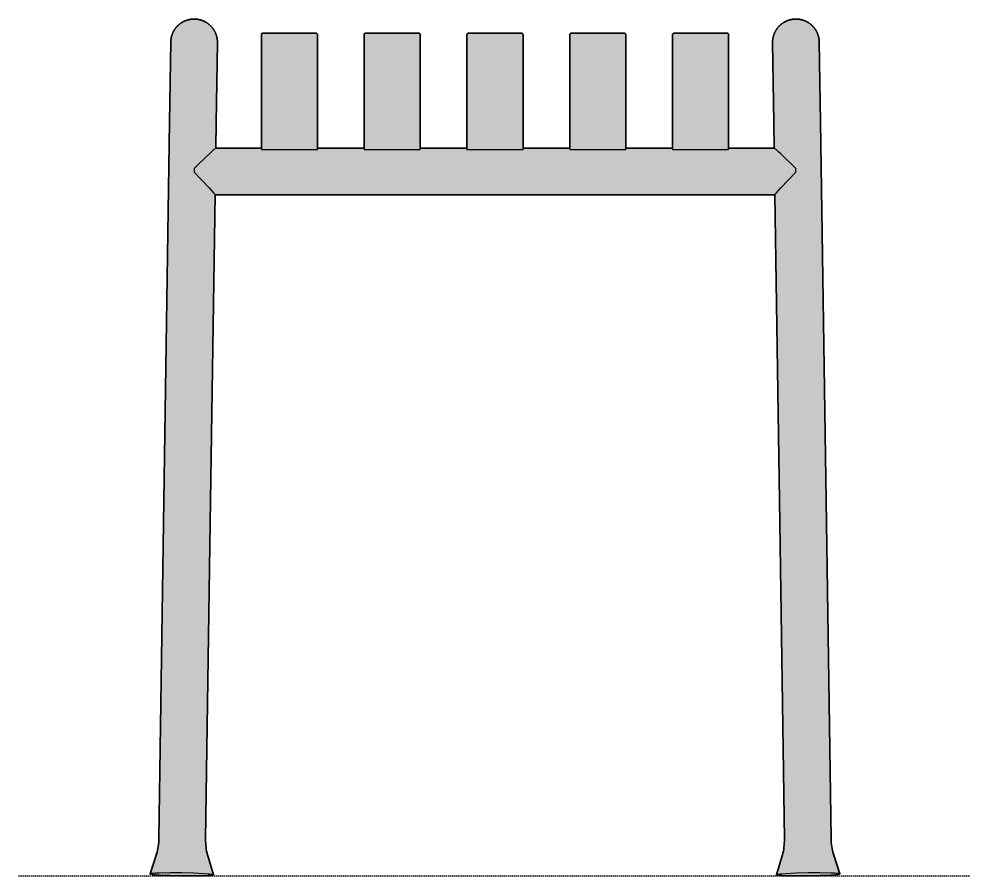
# Model space of a CAD drawing. Header units: millimetres. Extents: x 0 to 1223, y -629 to 458.
# Drawn here: x 0 to 509, y 0 to 458 of the extents above; entities that cross this region are included whole.
import ezdxf

# ---------------------------------------------------------------- set-up
doc = ezdxf.new("R2010")
doc.units = ezdxf.units.MM
doc.linetypes.add('Dots', pattern=[1, 0, -1])
doc.layers.add('Blocks', color=7, linetype='Continuous')
doc.layers.add('Blocks$Fill', color=7, linetype='Continuous', true_color=0xffffff)
for name, color, linetype, lineweight, true_color in [('Blocks$Inner', 7, 'Continuous', 25, 0x007f00), ('Blocks$Outline', 7, 'Continuous', 35, 0xff3f3f), ('Groud', 7, 'Dots', 25, 0x243775)]:
    doc.layers.add(name, color=color, linetype=linetype, lineweight=lineweight, true_color=true_color)

# ---------------------------------------------------------------- blocks, each defined once
blk = doc.blocks.new('Palissade Stool Front')
at = {"layer": 'Blocks$Fill'}
blk.add_hatch(color=256, dxfattribs=at).paths.add_polyline_path([(403.17, 445.73), (403.17, 446.01), (403.17, 446.28), (403.18, 446.55), (403.2, 446.82), (403.22, 447.09), (403.25, 447.36), (403.29, 447.64), (403.33, 447.91), (403.37, 448.17), (403.42, 448.44), (403.48, 448.71), (403.55, 448.97), (403.62, 449.24), (403.69, 449.5), (403.77, 449.76), (403.86, 450.02), (403.95, 450.27), (404.05, 450.53), (404.15, 450.78), (404.26, 451.03), (404.37, 451.28), (404.49, 451.52), (404.62, 451.77), (404.75, 452.01), (404.89, 452.24), (405.03, 452.48), (405.17, 452.71), (405.32, 452.93), (405.48, 453.16), (405.64, 453.38), (405.8, 453.6), (405.97, 453.81), (406.15, 454.02), (406.33, 454.22), (406.51, 454.43), (406.7, 454.62), (406.89, 454.82), (407.09, 455.01), (407.29, 455.19), (407.49, 455.37), (407.7, 455.55), (407.91, 455.72), (408.13, 455.89), (408.35, 456.05), (408.57, 456.21), (408.79, 456.36), (409.02, 456.51), (409.26, 456.65), (409.49, 456.79), (409.73, 456.92), (409.97, 457.04), (410.22, 457.17), (410.46, 457.28), (410.71, 457.39), (410.96, 457.5), (411.22, 457.6), (411.47, 457.69), (411.73, 457.78), (411.99, 457.86), (412.25, 457.94), (412.51, 458.01), (412.78, 458.08), (413.05, 458.14), (413.31, 458.19), (413.58, 458.24), (413.85, 458.28), (414.12, 458.32), (414.39, 458.35), (414.66, 458.38), (414.93, 458.39), (415.21, 458.41), (415.48, 458.41), (415.75, 458.42), (416.03, 458.41), (416.3, 458.4), (416.57, 458.38), (416.84, 458.36), (417.11, 458.33), (417.38, 458.3), (417.65, 458.26), (417.92, 458.21), (418.19, 458.16), (418.46, 458.1), (418.72, 458.04), (418.98, 457.97), (419.25, 457.89), (419.51, 457.81), (419.77, 457.72), (420.02, 457.63), (420.28, 457.53), (420.53, 457.43), (420.78, 457.32), (421.03, 457.21), (421.27, 457.09), (421.51, 456.96), (421.75, 456.83), (421.99, 456.7), (422.22, 456.56), (422.45, 456.41), (422.68, 456.26), (422.91, 456.11), (423.13, 455.95), (423.34, 455.78), (423.56, 455.61), (423.77, 455.44), (423.97, 455.26), (424.17, 455.07), (424.37, 454.89), (424.57, 454.7), (424.75, 454.5), (424.94, 454.3), (425.12, 454.09), (425.3, 453.89), (425.47, 453.67), (425.64, 453.46), (425.8, 453.24), (425.95, 453.02), (426.11, 452.79), (426.25, 452.56), (426.4, 452.33), (426.53, 452.09), (426.67, 451.85), (426.79, 451.61), (426.91, 451.37), (427.03, 451.12), (427.14, 450.87), (427.25, 450.62), (427.35, 450.37), (427.44, 450.11), (427.53, 449.85), (427.61, 449.59), (427.69, 449.33), (427.76, 449.07), (427.83, 448.8), (427.89, 448.54), (427.94, 448.27), (427.99, 448), (428.03, 447.73), (428.07, 447.46), (428.1, 447.19), (428.12, 446.92), (428.14, 446.65), (428.16, 446.38), (428.16, 446.1), (428.8, 403.46), (431.81, 200.92), (434.49, 20.08), (434.53, 19.01), (434.6, 17.94), (434.7, 16.88), (434.85, 15.82), (435.03, 14.76), (435.24, 13.71), (435.49, 12.67), (435.78, 11.64), (436.1, 10.62), (439.23, 1.19), (439.24, 1.19), (439.24, 1.18), (439.24, 1.18), (439.24, 1.17), (439.24, 1.17), (439.24, 1.16), (439.24, 1.16), (439.24, 1.15), (439.24, 1.15), (439.23, 1.14), (439.23, 1.14), (439.23, 1.13), (439.22, 1.13), (439.22, 1.12), (439.21, 1.12), (439.21, 1.11), (439.2, 1.11), (439.19, 1.1), (439.19, 1.1), (439.18, 1.09), (439.17, 1.09), (439.16, 1.08), (439.15, 1.08), (439.14, 1.07), (439.13, 1.07), (439.12, 1.06), (439.11, 1.06), (439.08, 1.05), (439.05, 1.04), (439.02, 1.03), (438.99, 1.01), (438.96, 1), (438.88, 0.98), (438.79, 0.96), (438.69, 0.94), (438.58, 0.92), (438.34, 0.87), (438.05, 0.82), (437.34, 0.73), (436.47, 0.64), (434.27, 0.47), (428.52, 0.19), (422.28, 0.03), (416.03, 0), (408.08, 0.22), (407.21, 0.29), (406.51, 0.36), (406.22, 0.39), (405.97, 0.43), (405.86, 0.45), (405.76, 0.47), (405.68, 0.49), (405.6, 0.51), (405.56, 0.52), (405.53, 0.53), (405.5, 0.54), (405.47, 0.55), (405.45, 0.56), (405.43, 0.56), (405.42, 0.57), (405.41, 0.57), (405.4, 0.58), (405.39, 0.58), (405.38, 0.59), (405.37, 0.59), (405.37, 0.6), (405.36, 0.6), (405.35, 0.61), (405.35, 0.61), (405.34, 0.62), (405.34, 0.62), (405.33, 0.63), (405.33, 0.63), (405.32, 0.64), (405.32, 0.64), (405.32, 0.65), (405.32, 0.65), (405.32, 0.66), (405.31, 0.66), (405.31, 0.67), (405.31, 0.67), (405.32, 0.68), (405.32, 0.68), (405.32, 0.68), (408.46, 11.24), (408.72, 12.28), (408.94, 13.32), (409.12, 14.38), (409.27, 15.44), (409.38, 16.5), (409.46, 17.57), (409.49, 18.63), (409.5, 19.7), (404.38, 364.35), (104.96, 364.35), (99.84, 18.63), (99.88, 17.57), (99.95, 16.5), (100.06, 15.44), (100.21, 14.38), (100.39, 13.32), (100.61, 12.28), (100.87, 11.24), (101.16, 10.21), (104.01, 0.68), (104.02, 0.68), (104.02, 0.67), (104.02, 0.67), (104.02, 0.66), (104.02, 0.66), (104.01, 0.65), (104.01, 0.65), (104.01, 0.64), (104.01, 0.64), (104, 0.63), (104, 0.63), (104, 0.62), (103.99, 0.62), (103.98, 0.61), (103.98, 0.61), (103.97, 0.6), (103.96, 0.6), (103.96, 0.59), (103.95, 0.59), (103.94, 0.58), (103.93, 0.58), (103.92, 0.57), (103.91, 0.57), (103.9, 0.56), (103.89, 0.56), (103.86, 0.55), (103.83, 0.54), (103.8, 0.53), (103.77, 0.52), (103.73, 0.51), (103.66, 0.49), (103.57, 0.47), (103.47, 0.45), (103.36, 0.43), (103.11, 0.39), (102.83, 0.36), (102.12, 0.29), (101.25, 0.22), (99.05, 0.11), (93.3, 0), (87.05, 0.03), (80.81, 0.19), (75.06, 0.47), (72.86, 0.64), (71.99, 0.73), (71.28, 0.82), (70.99, 0.87), (70.75, 0.92), (70.64, 0.94), (70.54, 0.96), (70.45, 0.98), (70.38, 1), (70.34, 1.01), (70.31, 1.03), (70.28, 1.04), (70.25, 1.05), (70.22, 1.06), (70.21, 1.06), (70.2, 1.07), (70.19, 1.07), (70.18, 1.08), (70.17, 1.08), (70.16, 1.09), (70.15, 1.09), (70.14, 1.1), (70.14, 1.1), (70.13, 1.11), (70.12, 1.11), (70.12, 1.12), (70.11, 1.12), (70.11, 1.13), (70.1, 1.13), (70.1, 1.14), (70.1, 1.14), (70.1, 1.15), (70.09, 1.15), (70.09, 1.16), (70.09, 1.16), (70.09, 1.17), (70.09, 1.17), (70.09, 1.18), (70.09, 1.18), (70.1, 1.19), (70.1, 1.19), (73.23, 10.62), (73.55, 11.64), (73.84, 12.67), (74.09, 13.71), (74.3, 14.76), (74.48, 15.82), (74.63, 16.88), (74.73, 17.94), (74.8, 19.01), (74.84, 20.08), (77.52, 200.92), (80.53, 403.46), (81.17, 446.1), (81.17, 446.38), (81.19, 446.65), (81.21, 446.92), (81.23, 447.19), (81.26, 447.46), (81.3, 447.73), (81.34, 448), (81.39, 448.27), (81.45, 448.54), (81.51, 448.8), (81.57, 449.07), (81.64, 449.33), (81.72, 449.59), (81.8, 449.85), (81.89, 450.11), (81.99, 450.37), (82.09, 450.62), (82.19, 450.87), (82.3, 451.12), (82.42, 451.37), (82.54, 451.61), (82.67, 451.85), (82.8, 452.09), (82.94, 452.33), (83.08, 452.56), (83.23, 452.79), (83.38, 453.02), (83.53, 453.24), (83.7, 453.46), (83.86, 453.67), (84.03, 453.89), (84.21, 454.09), (84.39, 454.3), (84.58, 454.5), (84.77, 454.7), (84.96, 454.89), (85.16, 455.07), (85.36, 455.26), (85.56, 455.44), (85.77, 455.61), (85.99, 455.78), (86.21, 455.95), (86.43, 456.11), (86.65, 456.26), (86.88, 456.41), (87.11, 456.56), (87.34, 456.7), (87.58, 456.83), (87.82, 456.96), (88.06, 457.09), (88.31, 457.21), (88.55, 457.32), (88.8, 457.43), (89.05, 457.53), (89.31, 457.63), (89.57, 457.72), (89.82, 457.81), (90.09, 457.89), (90.35, 457.97), (90.61, 458.04), (90.88, 458.1), (91.14, 458.16), (91.41, 458.21), (91.68, 458.26), (91.95, 458.3), (92.22, 458.33), (92.49, 458.36), (92.76, 458.38), (93.03, 458.4), (93.31, 458.41), (93.58, 458.42), (93.85, 458.41), (94.12, 458.41), (94.4, 458.39), (94.67, 458.38), (94.94, 458.35), (95.21, 458.32), (95.48, 458.28), (95.75, 458.24), (96.02, 458.19), (96.29, 458.14), (96.55, 458.08), (96.82, 458.01), (97.08, 457.94), (97.34, 457.86), (97.6, 457.78), (97.86, 457.69), (98.11, 457.6), (98.37, 457.5), (98.62, 457.39), (98.87, 457.28), (99.12, 457.17), (99.36, 457.04), (99.6, 456.92), (99.84, 456.79), (100.07, 456.65), (100.31, 456.51), (100.54, 456.36), (100.76, 456.21), (100.99, 456.05), (101.2, 455.89), (101.42, 455.72), (101.63, 455.55), (101.84, 455.37), (102.05, 455.19), (102.25, 455.01), (102.44, 454.82), (102.63, 454.62), (102.82, 454.43), (103, 454.22), (103.18, 454.02), (103.36, 453.81), (103.53, 453.6), (103.69, 453.38), (103.85, 453.16), (104.01, 452.93), (104.16, 452.71), (104.31, 452.48), (104.45, 452.24), (104.58, 452.01), (104.71, 451.77), (104.84, 451.52), (104.96, 451.28), (105.07, 451.03), (105.18, 450.78), (105.28, 450.53), (105.38, 450.27), (105.47, 450.02), (105.56, 449.76), (105.64, 449.5), (105.72, 449.24), (105.79, 448.97), (105.85, 448.71), (105.91, 448.44), (105.96, 448.17), (106.01, 447.91), (106.05, 447.64), (106.08, 447.36), (106.11, 447.09), (106.13, 446.82), (106.15, 446.55), (106.16, 446.28), (106.17, 446.01), (106.16, 445.73), (105.53, 403.09), (105.33, 389.35), (129.67, 389.35), (129.67, 449.95), (129.67, 449.99), (129.67, 450.02), (129.68, 450.05), (129.68, 450.09), (129.69, 450.12), (129.69, 450.15), (129.7, 450.19), (129.71, 450.22), (129.72, 450.25), (129.74, 450.28), (129.75, 450.32), (129.76, 450.35), (129.78, 450.38), (129.79, 450.41), (129.81, 450.44), (129.83, 450.47), (129.85, 450.49), (129.87, 450.52), (129.89, 450.55), (129.91, 450.58), (129.93, 450.6), (129.96, 450.63), (129.98, 450.65), (130.01, 450.67), (130.03, 450.69), (130.06, 450.71), (130.09, 450.73), (130.12, 450.75), (130.15, 450.77), (130.18, 450.79), (130.21, 450.81), (130.24, 450.82), (130.27, 450.84), (130.3, 450.85), (130.33, 450.86), (130.36, 450.87), (130.4, 450.88), (130.43, 450.89), (130.46, 450.9), (130.5, 450.9), (130.53, 450.91), (130.56, 450.91), (130.6, 450.92), (130.63, 450.92), (130.67, 450.92), (158.7, 450.92), (158.73, 450.92), (158.77, 450.91), (158.8, 450.91), (158.84, 450.9), (158.87, 450.9), (158.9, 450.89), (158.94, 450.88), (158.97, 450.87), (159, 450.86), (159.03, 450.85), (159.06, 450.84), (159.1, 450.82), (159.13, 450.81), (159.16, 450.79), (159.19, 450.77), (159.21, 450.75), (159.24, 450.73), (159.27, 450.71), (159.3, 450.69), (159.32, 450.67), (159.35, 450.65), (159.37, 450.63), (159.4, 450.6), (159.42, 450.58), (159.44, 450.55), (159.46, 450.52), (159.48, 450.49), (159.5, 450.47), (159.52, 450.44), (159.54, 450.41), (159.55, 450.38), (159.57, 450.35), (159.58, 450.32), (159.6, 450.28), (159.61, 450.25), (159.62, 450.22), (159.63, 450.19), (159.64, 450.15), (159.64, 450.12), (159.65, 450.09), (159.66, 450.05), (159.66, 450.02), (159.66, 449.99), (159.67, 449.95), (159.67, 389.35), (184.67, 389.35), (184.67, 449.95), (184.67, 449.99), (184.67, 450.02), (184.68, 450.05), (184.68, 450.09), (184.69, 450.12), (184.69, 450.15), (184.7, 450.19), (184.71, 450.22), (184.72, 450.25), (184.74, 450.28), (184.75, 450.32), (184.76, 450.35), (184.78, 450.38), (184.79, 450.41), (184.81, 450.44), (184.83, 450.47), (184.85, 450.49), (184.87, 450.52), (184.89, 450.55), (184.91, 450.58), (184.93, 450.6), (184.96, 450.63), (184.98, 450.65), (185.01, 450.67), (185.03, 450.69), (185.06, 450.71), (185.09, 450.73), (185.12, 450.75), (185.15, 450.77), (185.18, 450.79), (185.21, 450.81), (185.24, 450.82), (185.27, 450.84), (185.3, 450.85), (185.33, 450.86), (185.36, 450.87), (185.4, 450.88), (185.43, 450.89), (185.46, 450.9), (185.5, 450.9), (185.53, 450.91), (185.56, 450.91), (185.6, 450.92), (185.63, 450.92), (185.67, 450.92), (213.7, 450.92), (213.73, 450.92), (213.77, 450.91), (213.8, 450.91), (213.84, 450.9), (213.87, 450.9), (213.9, 450.89), (213.94, 450.88), (213.97, 450.87), (214, 450.86), (214.03, 450.85), (214.06, 450.84), (214.1, 450.82), (214.13, 450.81), (214.16, 450.79), (214.19, 450.77), (214.21, 450.75), (214.24, 450.73), (214.27, 450.71), (214.3, 450.69), (214.32, 450.67), (214.35, 450.65), (214.37, 450.63), (214.4, 450.6), (214.42, 450.58), (214.44, 450.55), (214.46, 450.52), (214.48, 450.49), (214.5, 450.47), (214.52, 450.44), (214.54, 450.41), (214.55, 450.38), (214.57, 450.35), (214.58, 450.32), (214.6, 450.28), (214.61, 450.25), (214.62, 450.22), (214.63, 450.19), (214.64, 450.15), (214.64, 450.12), (214.65, 450.09), (214.66, 450.05), (214.66, 450.02), (214.66, 449.99), (214.67, 449.95), (214.67, 389.35), (239.67, 389.35), (239.67, 449.95), (239.67, 449.99), (239.67, 450.02), (239.68, 450.05), (239.68, 450.09), (239.69, 450.12), (239.69, 450.15), (239.7, 450.19), (239.71, 450.22), (239.72, 450.25), (239.74, 450.28), (239.75, 450.32), (239.76, 450.35), (239.78, 450.38), (239.79, 450.41), (239.81, 450.44), (239.83, 450.47), (239.85, 450.49), (239.87, 450.52), (239.89, 450.55), (239.91, 450.58), (239.93, 450.6), (239.96, 450.63), (239.98, 450.65), (240.01, 450.67), (240.03, 450.69), (240.06, 450.71), (240.09, 450.73), (240.12, 450.75), (240.15, 450.77), (240.18, 450.79), (240.21, 450.81), (240.24, 450.82), (240.27, 450.84), (240.3, 450.85), (240.33, 450.86), (240.36, 450.87), (240.4, 450.88), (240.43, 450.89), (240.46, 450.9), (240.5, 450.9), (240.53, 450.91), (240.56, 450.91), (240.6, 450.92), (240.63, 450.92), (240.67, 450.92), (268.7, 450.92), (268.73, 450.92), (268.77, 450.91), (268.8, 450.91), (268.84, 450.9), (268.87, 450.9), (268.9, 450.89), (268.94, 450.88), (268.97, 450.87), (269, 450.86), (269.03, 450.85), (269.06, 450.84), (269.1, 450.82), (269.13, 450.81), (269.16, 450.79), (269.19, 450.77), (269.21, 450.75), (269.24, 450.73), (269.27, 450.71), (269.3, 450.69), (269.32, 450.67), (269.35, 450.65), (269.37, 450.63), (269.4, 450.6), (269.42, 450.58), (269.44, 450.55), (269.46, 450.52), (269.48, 450.49), (269.5, 450.47), (269.52, 450.44), (269.54, 450.41), (269.55, 450.38), (269.57, 450.35), (269.58, 450.32), (269.6, 450.28), (269.61, 450.25), (269.62, 450.22), (269.63, 450.19), (269.64, 450.15), (269.64, 450.12), (269.65, 450.09), (269.66, 450.05), (269.66, 450.02), (269.66, 449.99), (269.67, 449.95), (269.67, 389.35), (294.67, 389.35), (294.67, 449.95), (294.67, 449.99), (294.67, 450.02), (294.68, 450.05), (294.68, 450.09), (294.69, 450.12), (294.69, 450.15), (294.7, 450.19), (294.71, 450.22), (294.72, 450.25), (294.74, 450.28), (294.75, 450.32), (294.76, 450.35), (294.78, 450.38), (294.79, 450.41), (294.81, 450.44), (294.83, 450.47), (294.85, 450.49), (294.87, 450.52), (294.89, 450.55), (294.91, 450.58), (294.93, 450.6), (294.96, 450.63), (294.98, 450.65), (295.01, 450.67), (295.03, 450.69), (295.06, 450.71), (295.09, 450.73), (295.12, 450.75), (295.15, 450.77), (295.18, 450.79), (295.21, 450.81), (295.24, 450.82), (295.27, 450.84), (295.3, 450.85), (295.33, 450.86), (295.36, 450.87), (295.4, 450.88), (295.43, 450.89), (295.46, 450.9), (295.5, 450.9), (295.53, 450.91), (295.56, 450.91), (295.6, 450.92), (295.63, 450.92), (295.67, 450.92), (323.7, 450.92), (323.73, 450.92), (323.77, 450.91), (323.8, 450.91), (323.84, 450.9), (323.87, 450.9), (323.9, 450.89), (323.94, 450.88), (323.97, 450.87), (324, 450.86), (324.03, 450.85), (324.06, 450.84), (324.1, 450.82), (324.13, 450.81), (324.16, 450.79), (324.19, 450.77), (324.21, 450.75), (324.24, 450.73), (324.27, 450.71), (324.3, 450.69), (324.32, 450.67), (324.35, 450.65), (324.37, 450.63), (324.4, 450.6), (324.42, 450.58), (324.44, 450.55), (324.46, 450.52), (324.48, 450.49), (324.5, 450.47), (324.52, 450.44), (324.54, 450.41), (324.55, 450.38), (324.57, 450.35), (324.58, 450.32), (324.6, 450.28), (324.61, 450.25), (324.62, 450.22), (324.63, 450.19), (324.64, 450.15), (324.64, 450.12), (324.65, 450.09), (324.66, 450.05), (324.66, 450.02), (324.66, 449.99), (324.67, 449.95), (324.67, 389.35), (349.67, 389.35), (349.67, 449.95), (349.67, 449.99), (349.67, 450.02), (349.68, 450.05), (349.68, 450.09), (349.69, 450.12), (349.69, 450.15), (349.7, 450.19), (349.71, 450.22), (349.72, 450.25), (349.74, 450.28), (349.75, 450.32), (349.76, 450.35), (349.78, 450.38), (349.79, 450.41), (349.81, 450.44), (349.83, 450.47), (349.85, 450.49), (349.87, 450.52), (349.89, 450.55), (349.91, 450.58), (349.93, 450.6), (349.96, 450.63), (349.98, 450.65), (350.01, 450.67), (350.03, 450.69), (350.06, 450.71), (350.09, 450.73), (350.12, 450.75), (350.15, 450.77), (350.18, 450.79), (350.21, 450.81), (350.24, 450.82), (350.27, 450.84), (350.3, 450.85), (350.33, 450.86), (350.36, 450.87), (350.4, 450.88), (350.43, 450.89), (350.46, 450.9), (350.5, 450.9), (350.53, 450.91), (350.56, 450.91), (350.6, 450.92), (350.63, 450.92), (350.67, 450.92), (378.7, 450.92), (378.73, 450.92), (378.77, 450.91), (378.8, 450.91), (378.84, 450.9), (378.87, 450.9), (378.9, 450.89), (378.94, 450.88), (378.97, 450.87), (379, 450.86), (379.03, 450.85), (379.06, 450.84), (379.1, 450.82), (379.13, 450.81), (379.16, 450.79), (379.19, 450.77), (379.21, 450.75), (379.24, 450.73), (379.27, 450.71), (379.3, 450.69), (379.32, 450.67), (379.35, 450.65), (379.37, 450.63), (379.4, 450.6), (379.42, 450.58), (379.44, 450.55), (379.46, 450.52), (379.48, 450.49), (379.5, 450.47), (379.52, 450.44), (379.54, 450.41), (379.55, 450.38), (379.57, 450.35), (379.58, 450.32), (379.6, 450.28), (379.61, 450.25), (379.62, 450.22), (379.63, 450.19), (379.64, 450.15), (379.64, 450.12), (379.65, 450.09), (379.66, 450.05), (379.66, 450.02), (379.66, 449.99), (379.67, 449.95), (379.67, 389.35), (404, 389.35), (403.8, 403.09)], flags=0)
at = {"layer": 'Blocks$Inner'}
for p, q in [((184.67, 389.35), (159.67, 389.35)), ((239.67, 389.35), (214.67, 389.35)), ((294.67, 389.35), (269.67, 389.35)), ((349.67, 389.35), (324.67, 389.35)), ((404.39, 364.35), (104.94, 364.35))]:
    blk.add_line(p, q, dxfattribs=at)
for points in [[(159.67, 449.95), (159.66, 449.99), (159.66, 450.02), (159.66, 450.05), (159.65, 450.09), (159.64, 450.12), (159.64, 450.15), (159.63, 450.19), (159.62, 450.22), (159.61, 450.25), (159.6, 450.28), (159.58, 450.32), (159.57, 450.35), (159.55, 450.38), (159.54, 450.41), (159.52, 450.44), (159.5, 450.47), (159.48, 450.49), (159.46, 450.52), (159.44, 450.55), (159.42, 450.58), (159.4, 450.6), (159.37, 450.63), (159.35, 450.65), (159.32, 450.67), (159.3, 450.69), (159.27, 450.71), (159.24, 450.73), (159.21, 450.75), (159.19, 450.77), (159.16, 450.79), (159.13, 450.81), (159.1, 450.82), (159.06, 450.84), (159.03, 450.85), (159, 450.86), (158.97, 450.87), (158.94, 450.88), (158.9, 450.89), (158.87, 450.9), (158.84, 450.9), (158.8, 450.91), (158.77, 450.91), (158.73, 450.92), (158.7, 450.92), (158.67, 450.92), (130.67, 450.92), (130.63, 450.92), (130.6, 450.92), (130.56, 450.91), (130.53, 450.91), (130.5, 450.9), (130.46, 450.9), (130.43, 450.89), (130.4, 450.88), (130.36, 450.87), (130.33, 450.86), (130.3, 450.85), (130.27, 450.84), (130.24, 450.82), (130.21, 450.81), (130.18, 450.79), (130.15, 450.77), (130.12, 450.75), (130.09, 450.73), (130.06, 450.71), (130.03, 450.69), (130.01, 450.67), (129.98, 450.65), (129.96, 450.63), (129.93, 450.6), (129.91, 450.58), (129.89, 450.55), (129.87, 450.52), (129.85, 450.49), (129.83, 450.47), (129.81, 450.44), (129.79, 450.41), (129.78, 450.38), (129.76, 450.35), (129.75, 450.32), (129.74, 450.28), (129.72, 450.25), (129.71, 450.22), (129.7, 450.19), (129.69, 450.15), (129.69, 450.12), (129.68, 450.09), (129.68, 450.05), (129.67, 450.02), (129.67, 449.99), (129.67, 449.95), (129.67, 449.92), (129.67, 403.53), (129.67, 388.56), (159.67, 388.56), (159.67, 403.53), (159.67, 449.92)], [(214.67, 449.95), (214.66, 449.99), (214.66, 450.02), (214.66, 450.05), (214.65, 450.09), (214.64, 450.12), (214.64, 450.15), (214.63, 450.19), (214.62, 450.22), (214.61, 450.25), (214.6, 450.28), (214.58, 450.32), (214.57, 450.35), (214.55, 450.38), (214.54, 450.41), (214.52, 450.44), (214.5, 450.47), (214.48, 450.49), (214.46, 450.52), (214.44, 450.55), (214.42, 450.58), (214.4, 450.6), (214.37, 450.63), (214.35, 450.65), (214.32, 450.67), (214.3, 450.69), (214.27, 450.71), (214.24, 450.73), (214.21, 450.75), (214.19, 450.77), (214.16, 450.79), (214.13, 450.81), (214.1, 450.82), (214.06, 450.84), (214.03, 450.85), (214, 450.86), (213.97, 450.87), (213.94, 450.88), (213.9, 450.89), (213.87, 450.9), (213.84, 450.9), (213.8, 450.91), (213.77, 450.91), (213.73, 450.92), (213.7, 450.92), (213.67, 450.92), (185.67, 450.92), (185.63, 450.92), (185.6, 450.92), (185.56, 450.91), (185.53, 450.91), (185.5, 450.9), (185.46, 450.9), (185.43, 450.89), (185.4, 450.88), (185.36, 450.87), (185.33, 450.86), (185.3, 450.85), (185.27, 450.84), (185.24, 450.82), (185.21, 450.81), (185.18, 450.79), (185.15, 450.77), (185.12, 450.75), (185.09, 450.73), (185.06, 450.71), (185.03, 450.69), (185.01, 450.67), (184.98, 450.65), (184.96, 450.63), (184.93, 450.6), (184.91, 450.58), (184.89, 450.55), (184.87, 450.52), (184.85, 450.49), (184.83, 450.47), (184.81, 450.44), (184.79, 450.41), (184.78, 450.38), (184.76, 450.35), (184.75, 450.32), (184.74, 450.28), (184.72, 450.25), (184.71, 450.22), (184.7, 450.19), (184.69, 450.15), (184.69, 450.12), (184.68, 450.09), (184.68, 450.05), (184.67, 450.02), (184.67, 449.99), (184.67, 449.95), (184.67, 449.92), (184.67, 403.53), (184.67, 388.56), (214.67, 388.56), (214.67, 403.53), (214.67, 449.92)], [(269.67, 449.95), (269.66, 449.99), (269.66, 450.02), (269.66, 450.05), (269.65, 450.09), (269.64, 450.12), (269.64, 450.15), (269.63, 450.19), (269.62, 450.22), (269.61, 450.25), (269.6, 450.28), (269.58, 450.32), (269.57, 450.35), (269.55, 450.38), (269.54, 450.41), (269.52, 450.44), (269.5, 450.47), (269.48, 450.49), (269.46, 450.52), (269.44, 450.55), (269.42, 450.58), (269.4, 450.6), (269.37, 450.63), (269.35, 450.65), (269.32, 450.67), (269.3, 450.69), (269.27, 450.71), (269.24, 450.73), (269.21, 450.75), (269.19, 450.77), (269.16, 450.79), (269.13, 450.81), (269.1, 450.82), (269.06, 450.84), (269.03, 450.85), (269, 450.86), (268.97, 450.87), (268.94, 450.88), (268.9, 450.89), (268.87, 450.9), (268.84, 450.9), (268.8, 450.91), (268.77, 450.91), (268.73, 450.92), (268.7, 450.92), (268.67, 450.92), (240.67, 450.92), (240.63, 450.92), (240.6, 450.92), (240.56, 450.91), (240.53, 450.91), (240.5, 450.9), (240.46, 450.9), (240.43, 450.89), (240.4, 450.88), (240.36, 450.87), (240.33, 450.86), (240.3, 450.85), (240.27, 450.84), (240.24, 450.82), (240.21, 450.81), (240.18, 450.79), (240.15, 450.77), (240.12, 450.75), (240.09, 450.73), (240.06, 450.71), (240.03, 450.69), (240.01, 450.67), (239.98, 450.65), (239.96, 450.63), (239.93, 450.6), (239.91, 450.58), (239.89, 450.55), (239.87, 450.52), (239.85, 450.49), (239.83, 450.47), (239.81, 450.44), (239.79, 450.41), (239.78, 450.38), (239.76, 450.35), (239.75, 450.32), (239.74, 450.28), (239.72, 450.25), (239.71, 450.22), (239.7, 450.19), (239.69, 450.15), (239.69, 450.12), (239.68, 450.09), (239.68, 450.05), (239.67, 450.02), (239.67, 449.99), (239.67, 449.95), (239.67, 449.92), (239.67, 403.53), (239.67, 388.56), (269.67, 388.56), (269.67, 403.53), (269.67, 449.92)], [(324.67, 449.95), (324.66, 449.99), (324.66, 450.02), (324.66, 450.05), (324.65, 450.09), (324.64, 450.12), (324.64, 450.15), (324.63, 450.19), (324.62, 450.22), (324.61, 450.25), (324.6, 450.28), (324.58, 450.32), (324.57, 450.35), (324.55, 450.38), (324.54, 450.41), (324.52, 450.44), (324.5, 450.47), (324.48, 450.49), (324.46, 450.52), (324.44, 450.55), (324.42, 450.58), (324.4, 450.6), (324.37, 450.63), (324.35, 450.65), (324.32, 450.67), (324.3, 450.69), (324.27, 450.71), (324.24, 450.73), (324.21, 450.75), (324.19, 450.77), (324.16, 450.79), (324.13, 450.81), (324.1, 450.82), (324.06, 450.84), (324.03, 450.85), (324, 450.86), (323.97, 450.87), (323.94, 450.88), (323.9, 450.89), (323.87, 450.9), (323.84, 450.9), (323.8, 450.91), (323.77, 450.91), (323.73, 450.92), (323.7, 450.92), (323.67, 450.92), (295.67, 450.92), (295.63, 450.92), (295.6, 450.92), (295.56, 450.91), (295.53, 450.91), (295.5, 450.9), (295.46, 450.9), (295.43, 450.89), (295.4, 450.88), (295.36, 450.87), (295.33, 450.86), (295.3, 450.85), (295.27, 450.84), (295.24, 450.82), (295.21, 450.81), (295.18, 450.79), (295.15, 450.77), (295.12, 450.75), (295.09, 450.73), (295.06, 450.71), (295.03, 450.69), (295.01, 450.67), (294.98, 450.65), (294.96, 450.63), (294.93, 450.6), (294.91, 450.58), (294.89, 450.55), (294.87, 450.52), (294.85, 450.49), (294.83, 450.47), (294.81, 450.44), (294.79, 450.41), (294.78, 450.38), (294.76, 450.35), (294.75, 450.32), (294.74, 450.28), (294.72, 450.25), (294.71, 450.22), (294.7, 450.19), (294.69, 450.15), (294.69, 450.12), (294.68, 450.09), (294.68, 450.05), (294.67, 450.02), (294.67, 449.99), (294.67, 449.95), (294.67, 449.92), (294.67, 403.53), (294.67, 388.56), (324.67, 388.56), (324.67, 403.53), (324.67, 449.92)], [(379.67, 449.95), (379.66, 449.99), (379.66, 450.02), (379.66, 450.05), (379.65, 450.09), (379.64, 450.12), (379.64, 450.15), (379.63, 450.19), (379.62, 450.22), (379.61, 450.25), (379.6, 450.28), (379.58, 450.32), (379.57, 450.35), (379.55, 450.38), (379.54, 450.41), (379.52, 450.44), (379.5, 450.47), (379.48, 450.49), (379.46, 450.52), (379.44, 450.55), (379.42, 450.58), (379.4, 450.6), (379.37, 450.63), (379.35, 450.65), (379.32, 450.67), (379.3, 450.69), (379.27, 450.71), (379.24, 450.73), (379.21, 450.75), (379.19, 450.77), (379.16, 450.79), (379.13, 450.81), (379.1, 450.82), (379.06, 450.84), (379.03, 450.85), (379, 450.86), (378.97, 450.87), (378.94, 450.88), (378.9, 450.89), (378.87, 450.9), (378.84, 450.9), (378.8, 450.91), (378.77, 450.91), (378.73, 450.92), (378.7, 450.92), (378.67, 450.92), (350.67, 450.92), (350.63, 450.92), (350.6, 450.92), (350.56, 450.91), (350.53, 450.91), (350.5, 450.9), (350.46, 450.9), (350.43, 450.89), (350.4, 450.88), (350.36, 450.87), (350.33, 450.86), (350.3, 450.85), (350.27, 450.84), (350.24, 450.82), (350.21, 450.81), (350.18, 450.79), (350.15, 450.77), (350.12, 450.75), (350.09, 450.73), (350.06, 450.71), (350.03, 450.69), (350.01, 450.67), (349.98, 450.65), (349.96, 450.63), (349.93, 450.6), (349.91, 450.58), (349.89, 450.55), (349.87, 450.52), (349.85, 450.49), (349.83, 450.47), (349.81, 450.44), (349.79, 450.41), (349.78, 450.38), (349.76, 450.35), (349.75, 450.32), (349.74, 450.28), (349.72, 450.25), (349.71, 450.22), (349.7, 450.19), (349.69, 450.15), (349.69, 450.12), (349.68, 450.09), (349.68, 450.05), (349.67, 450.02), (349.67, 449.99), (349.67, 449.95), (349.67, 449.92), (349.67, 403.53), (349.67, 388.56), (379.67, 388.56), (379.67, 403.53), (379.67, 449.92)], [(93.3, 1.65), (99.05, 1.37), (101.25, 1.19), (102.12, 1.1), (102.83, 1.01), (103.11, 0.97), (103.36, 0.92), (103.47, 0.9), (103.57, 0.88), (103.66, 0.85), (103.73, 0.83), (103.77, 0.82), (103.8, 0.81), (103.83, 0.8), (103.86, 0.79), (103.89, 0.78), (103.9, 0.77), (103.91, 0.77), (103.92, 0.76), (103.93, 0.76), (103.94, 0.75), (103.95, 0.75), (103.96, 0.74), (103.96, 0.74), (103.97, 0.73), (103.98, 0.73), (103.98, 0.72), (103.99, 0.72), (104, 0.71), (104, 0.71), (104, 0.7), (104.01, 0.7), (104.01, 0.69), (104.01, 0.69), (104.01, 0.68), (104.02, 0.68), (104.02, 0.67), (104.02, 0.67), (104.02, 0.66), (104.02, 0.66), (104.01, 0.65), (104.01, 0.65), (104.01, 0.64), (104.01, 0.64), (104, 0.63), (104, 0.63), (104, 0.62), (103.99, 0.62), (103.98, 0.61), (103.98, 0.61), (103.97, 0.6), (103.96, 0.6), (103.96, 0.59), (103.95, 0.59), (103.94, 0.58), (103.93, 0.58), (103.92, 0.57), (103.91, 0.57), (103.9, 0.56), (103.89, 0.56), (103.86, 0.55), (103.83, 0.54), (103.8, 0.53), (103.77, 0.52), (103.73, 0.51), (103.66, 0.49), (103.57, 0.47), (103.47, 0.45), (103.36, 0.43), (103.11, 0.39), (102.83, 0.36), (102.12, 0.29), (101.25, 0.22), (99.05, 0.11), (93.3, 0), (87.05, 0.03), (80.81, 0.19), (75.06, 0.47), (72.86, 0.64), (71.99, 0.73), (71.28, 0.82), (70.99, 0.87), (70.75, 0.92), (70.64, 0.94), (70.54, 0.96), (70.45, 0.98), (70.38, 1), (70.34, 1.01), (70.31, 1.03), (70.28, 1.04), (70.25, 1.05), (70.22, 1.06), (70.21, 1.06), (70.2, 1.07), (70.19, 1.07), (70.18, 1.08), (70.17, 1.08), (70.16, 1.09), (70.15, 1.09), (70.14, 1.1), (70.14, 1.1), (70.13, 1.11), (70.12, 1.11), (70.12, 1.12), (70.11, 1.12), (70.11, 1.13), (70.1, 1.13), (70.1, 1.14), (70.1, 1.14), (70.1, 1.15), (70.09, 1.15), (70.09, 1.16), (70.09, 1.16), (70.09, 1.17), (70.09, 1.17), (70.09, 1.18), (70.09, 1.18), (70.1, 1.19), (70.1, 1.19), (70.1, 1.2), (70.1, 1.2), (70.11, 1.21), (70.11, 1.21), (70.12, 1.22), (70.12, 1.22), (70.13, 1.23), (70.14, 1.23), (70.14, 1.24), (70.15, 1.24), (70.16, 1.25), (70.17, 1.25), (70.18, 1.26), (70.19, 1.26), (70.2, 1.27), (70.21, 1.27), (70.22, 1.28), (70.25, 1.29), (70.28, 1.3), (70.31, 1.31), (70.34, 1.32), (70.38, 1.33), (70.45, 1.35), (70.54, 1.37), (70.64, 1.38), (70.75, 1.4), (70.99, 1.44), (71.28, 1.48), (71.99, 1.55), (72.86, 1.61), (75.06, 1.72), (80.81, 1.84), (87.05, 1.81)], [(416.03, 0), (410.28, 0.11), (408.08, 0.22), (407.21, 0.29), (406.51, 0.36), (406.22, 0.39), (405.97, 0.43), (405.86, 0.45), (405.76, 0.47), (405.68, 0.49), (405.6, 0.51), (405.56, 0.52), (405.53, 0.53), (405.5, 0.54), (405.47, 0.55), (405.45, 0.56), (405.43, 0.56), (405.42, 0.57), (405.41, 0.57), (405.4, 0.58), (405.39, 0.58), (405.38, 0.59), (405.37, 0.59), (405.37, 0.6), (405.36, 0.6), (405.35, 0.61), (405.35, 0.61), (405.34, 0.62), (405.34, 0.62), (405.33, 0.63), (405.33, 0.63), (405.32, 0.64), (405.32, 0.64), (405.32, 0.65), (405.32, 0.65), (405.32, 0.66), (405.31, 0.66), (405.31, 0.67), (405.31, 0.67), (405.32, 0.68), (405.32, 0.68), (405.32, 0.69), (405.32, 0.69), (405.32, 0.7), (405.33, 0.7), (405.33, 0.71), (405.34, 0.71), (405.34, 0.72), (405.35, 0.72), (405.35, 0.73), (405.36, 0.73), (405.37, 0.74), (405.37, 0.74), (405.38, 0.75), (405.39, 0.75), (405.4, 0.76), (405.41, 0.76), (405.42, 0.77), (405.43, 0.77), (405.45, 0.78), (405.47, 0.79), (405.5, 0.8), (405.53, 0.81), (405.56, 0.82), (405.6, 0.83), (405.68, 0.85), (405.76, 0.88), (405.86, 0.9), (405.97, 0.92), (406.22, 0.97), (406.51, 1.01), (407.21, 1.1), (408.08, 1.19), (410.28, 1.37), (416.03, 1.65), (422.28, 1.81), (428.52, 1.84), (434.27, 1.72), (436.47, 1.61), (437.34, 1.55), (438.05, 1.48), (438.34, 1.44), (438.58, 1.4), (438.69, 1.38), (438.79, 1.37), (438.88, 1.35), (438.96, 1.33), (438.99, 1.32), (439.02, 1.31), (439.05, 1.3), (439.08, 1.29), (439.11, 1.28), (439.12, 1.27), (439.13, 1.27), (439.14, 1.26), (439.15, 1.26), (439.16, 1.25), (439.17, 1.25), (439.18, 1.24), (439.19, 1.24), (439.19, 1.23), (439.2, 1.23), (439.21, 1.22), (439.21, 1.22), (439.22, 1.21), (439.22, 1.21), (439.23, 1.2), (439.23, 1.2), (439.23, 1.19), (439.24, 1.19), (439.24, 1.18), (439.24, 1.18), (439.24, 1.17), (439.24, 1.17), (439.24, 1.16), (439.24, 1.16), (439.24, 1.15), (439.24, 1.15), (439.23, 1.14), (439.23, 1.14), (439.23, 1.13), (439.22, 1.13), (439.22, 1.12), (439.21, 1.12), (439.21, 1.11), (439.2, 1.11), (439.19, 1.1), (439.19, 1.1), (439.18, 1.09), (439.17, 1.09), (439.16, 1.08), (439.15, 1.08), (439.14, 1.07), (439.13, 1.07), (439.12, 1.06), (439.11, 1.06), (439.08, 1.05), (439.05, 1.04), (439.02, 1.03), (438.99, 1.01), (438.96, 1), (438.88, 0.98), (438.79, 0.96), (438.69, 0.94), (438.58, 0.92), (438.34, 0.87), (438.05, 0.82), (437.34, 0.73), (436.47, 0.64), (434.27, 0.47), (428.52, 0.19), (422.28, 0.03)]]:
    blk.add_lwpolyline(points, close=True, dxfattribs=at)
for points in [[(70.09, 1.18), (73.23, 10.62), (73.55, 11.64), (73.84, 12.67), (74.09, 13.71), (74.3, 14.76), (74.48, 15.82), (74.63, 16.88), (74.73, 17.94), (74.8, 19.01), (74.84, 20.08), (77.52, 200.92), (80.53, 403.46), (81.17, 446.1)], [(106.16, 445.73), (105.53, 403.09), (105.33, 389.35)], [(404, 389.35), (403.8, 403.09), (403.17, 445.73)], [(428.16, 446.1), (428.8, 403.46), (431.81, 200.92), (434.49, 20.08), (434.53, 19.01), (434.6, 17.94), (434.7, 16.88), (434.85, 15.82), (435.03, 14.76), (435.24, 13.71), (435.49, 12.67), (435.78, 11.64), (436.1, 10.62), (439.24, 1.18)], [(129.67, 389.35), (105.31, 389.35), (105.31, 389.35), (105.31, 389.35), (105.31, 389.35), (105.31, 389.35), (105.31, 389.35), (105.31, 389.35), (105.31, 389.35), (105.3, 389.35), (105.3, 389.35), (105.3, 389.35), (105.3, 389.35), (105.3, 389.35), (105.3, 389.35), (105.29, 389.35), (105.29, 389.35), (105.29, 389.35), (105.29, 389.35), (105.28, 389.35), (105.28, 389.35), (105.28, 389.34), (105.27, 389.34), (105.26, 389.34), (105.25, 389.33), (105.24, 389.33), (105.23, 389.32), (105.21, 389.31), (105.18, 389.29), (105.16, 389.28), (105.11, 389.24), (105, 389.17), (104.82, 389.02), (104.64, 388.88), (104.29, 388.58), (103.02, 387.44), (95.95, 380.74), (93.67, 378.51), (93.67, 376.85), (93.67, 376.46), (101.71, 368.1), (104.12, 365.46), (104.44, 365.09), (104.59, 364.9), (104.74, 364.71), (104.82, 364.6), (104.86, 364.54), (104.9, 364.49), (104.91, 364.47), (104.92, 364.45), (104.93, 364.44), (104.93, 364.43), (104.94, 364.42), (104.94, 364.41), (104.94, 364.41), (104.95, 364.4), (104.95, 364.4), (104.95, 364.4), (104.95, 364.39), (104.95, 364.39), (104.95, 364.39), (104.95, 364.38), (104.95, 364.38), (104.95, 364.38), (104.95, 364.38), (104.96, 364.37), (104.96, 364.37), (104.96, 364.37), (102.53, 200.92), (99.83, 19.7), (99.84, 18.63), (99.88, 17.57), (99.95, 16.5), (100.06, 15.44), (100.21, 14.38), (100.39, 13.32), (100.61, 12.28), (100.87, 11.24), (101.16, 10.21), (104.01, 0.68)], [(405.32, 0.68), (408.17, 10.21), (408.46, 11.24), (408.72, 12.28), (408.94, 13.32), (409.12, 14.38), (409.27, 15.44), (409.38, 16.5), (409.46, 17.57), (409.49, 18.63), (409.5, 19.7), (406.8, 200.92), (404.38, 364.37), (404.38, 364.37), (404.38, 364.37), (404.38, 364.38), (404.38, 364.38), (404.38, 364.38), (404.38, 364.38), (404.38, 364.39), (404.38, 364.39), (404.38, 364.39), (404.38, 364.4), (404.38, 364.4), (404.38, 364.4), (404.39, 364.41), (404.39, 364.41), (404.39, 364.42), (404.4, 364.43), (404.4, 364.44), (404.41, 364.45), (404.42, 364.47), (404.43, 364.49), (404.47, 364.54), (404.51, 364.6), (404.59, 364.71), (404.74, 364.9), (404.9, 365.09), (405.21, 365.46), (407.62, 368.1), (415.67, 376.46), (415.67, 376.85), (415.67, 378.51), (407.56, 386.29), (406.31, 387.45), (405.03, 388.58), (404.68, 388.88), (404.5, 389.03), (404.32, 389.17), (404.22, 389.24), (404.17, 389.28), (404.14, 389.3), (404.12, 389.31), (404.1, 389.32), (404.09, 389.33), (404.08, 389.33), (404.07, 389.34), (404.06, 389.34), (404.06, 389.34), (404.05, 389.35), (404.05, 389.35), (404.04, 389.35), (404.04, 389.35), (404.04, 389.35), (404.04, 389.35), (404.03, 389.35), (404.03, 389.35), (404.03, 389.35), (404.03, 389.35), (404.03, 389.35), (404.03, 389.35), (404.03, 389.35), (404.02, 389.35), (404.02, 389.35), (404.02, 389.35), (404.02, 389.35), (404.02, 389.35), (404.02, 389.35), (404.02, 389.35), (379.67, 389.35)]]:
    blk.add_lwpolyline(points, dxfattribs=at)
for points in [[(81.17, 446.1), (81.19, 447.2), (81.6, 449.34), (82.37, 451.39), (83.5, 453.27), (84.93, 454.92), (86.62, 456.3), (88.53, 457.37), (90.6, 458.08), (92.76, 458.43), (94.94, 458.4), (97.09, 457.99), (99.14, 457.21), (101.01, 456.09), (102.67, 454.66), (104.05, 452.96), (105.11, 451.05), (105.83, 448.98), (106.18, 446.83), (106.16, 445.73)], [(403.17, 445.73), (403.15, 446.83), (403.5, 448.98), (404.22, 451.05), (405.28, 452.96), (406.66, 454.66), (408.32, 456.09), (410.2, 457.21), (412.24, 457.99), (414.39, 458.4), (416.57, 458.43), (418.73, 458.08), (420.8, 457.37), (422.71, 456.3), (424.41, 454.92), (425.84, 453.27), (426.96, 451.39), (427.73, 449.34), (428.15, 447.2), (428.16, 446.1)]]:
    blk.add_open_spline(points, degree=2, dxfattribs=at)
at = {"layer": 'Blocks$Outline'}
for points in [[(129.67, 389.35), (129.67, 403.53), (129.67, 449.92), (129.67, 449.95), (129.67, 449.99), (129.67, 450.02), (129.68, 450.05), (129.68, 450.09), (129.69, 450.12), (129.69, 450.15), (129.7, 450.19), (129.71, 450.22), (129.72, 450.25), (129.74, 450.28), (129.75, 450.32), (129.76, 450.35), (129.78, 450.38), (129.79, 450.41), (129.81, 450.44), (129.83, 450.47), (129.85, 450.49), (129.87, 450.52), (129.89, 450.55), (129.91, 450.58), (129.93, 450.6), (129.96, 450.63), (129.98, 450.65), (130.01, 450.67), (130.03, 450.69), (130.06, 450.71), (130.09, 450.73), (130.12, 450.75), (130.15, 450.77), (130.18, 450.79), (130.21, 450.81), (130.24, 450.82), (130.27, 450.84), (130.3, 450.85), (130.33, 450.86), (130.36, 450.87), (130.4, 450.88), (130.43, 450.89), (130.46, 450.9), (130.5, 450.9), (130.53, 450.91), (130.56, 450.91), (130.6, 450.92), (130.63, 450.92), (130.67, 450.92), (158.67, 450.92), (158.7, 450.92), (158.73, 450.92), (158.77, 450.91), (158.8, 450.91), (158.84, 450.9), (158.87, 450.9), (158.9, 450.89), (158.94, 450.88), (158.97, 450.87), (159, 450.86), (159.03, 450.85), (159.06, 450.84), (159.1, 450.82), (159.13, 450.81), (159.16, 450.79), (159.19, 450.77), (159.21, 450.75), (159.24, 450.73), (159.27, 450.71), (159.3, 450.69), (159.32, 450.67), (159.35, 450.65), (159.37, 450.63), (159.4, 450.6), (159.42, 450.58), (159.44, 450.55), (159.46, 450.52), (159.48, 450.49), (159.5, 450.47), (159.52, 450.44), (159.54, 450.41), (159.55, 450.38), (159.57, 450.35), (159.58, 450.32), (159.6, 450.28), (159.61, 450.25), (159.62, 450.22), (159.63, 450.19), (159.64, 450.15), (159.64, 450.12), (159.65, 450.09), (159.66, 450.05), (159.66, 450.02), (159.66, 449.99), (159.67, 449.95)], [(159.67, 449.95), (159.67, 449.92), (159.67, 403.53), (159.67, 389.35)], [(184.67, 389.35), (184.67, 403.53), (184.67, 449.92), (184.67, 449.95), (184.67, 449.99), (184.67, 450.02), (184.68, 450.05), (184.68, 450.09), (184.69, 450.12), (184.69, 450.15), (184.7, 450.19), (184.71, 450.22), (184.72, 450.25), (184.74, 450.28), (184.75, 450.32), (184.76, 450.35), (184.78, 450.38), (184.79, 450.41), (184.81, 450.44), (184.83, 450.47), (184.85, 450.49), (184.87, 450.52), (184.89, 450.55), (184.91, 450.58), (184.93, 450.6), (184.96, 450.63), (184.98, 450.65), (185.01, 450.67), (185.03, 450.69), (185.06, 450.71), (185.09, 450.73), (185.12, 450.75), (185.15, 450.77), (185.18, 450.79), (185.21, 450.81), (185.24, 450.82), (185.27, 450.84), (185.3, 450.85), (185.33, 450.86), (185.36, 450.87), (185.4, 450.88), (185.43, 450.89), (185.46, 450.9), (185.5, 450.9), (185.53, 450.91), (185.56, 450.91), (185.6, 450.92), (185.63, 450.92), (185.67, 450.92), (213.67, 450.92), (213.7, 450.92), (213.73, 450.92), (213.77, 450.91), (213.8, 450.91), (213.84, 450.9), (213.87, 450.9), (213.9, 450.89), (213.94, 450.88), (213.97, 450.87), (214, 450.86), (214.03, 450.85), (214.06, 450.84), (214.1, 450.82), (214.13, 450.81), (214.16, 450.79), (214.19, 450.77), (214.21, 450.75), (214.24, 450.73), (214.27, 450.71), (214.3, 450.69), (214.32, 450.67), (214.35, 450.65), (214.37, 450.63), (214.4, 450.6), (214.42, 450.58), (214.44, 450.55), (214.46, 450.52), (214.48, 450.49), (214.5, 450.47), (214.52, 450.44), (214.54, 450.41), (214.55, 450.38), (214.57, 450.35), (214.58, 450.32), (214.6, 450.28), (214.61, 450.25), (214.62, 450.22), (214.63, 450.19), (214.64, 450.15), (214.64, 450.12), (214.65, 450.09), (214.66, 450.05), (214.66, 450.02), (214.66, 449.99), (214.67, 449.95)], [(214.67, 449.95), (214.67, 449.92), (214.67, 403.53), (214.67, 389.35)], [(239.67, 389.35), (239.67, 403.53), (239.67, 449.92), (239.67, 449.95), (239.67, 449.99), (239.67, 450.02), (239.68, 450.05), (239.68, 450.09), (239.69, 450.12), (239.69, 450.15), (239.7, 450.19), (239.71, 450.22), (239.72, 450.25), (239.74, 450.28), (239.75, 450.32), (239.76, 450.35), (239.78, 450.38), (239.79, 450.41), (239.81, 450.44), (239.83, 450.47), (239.85, 450.49), (239.87, 450.52), (239.89, 450.55), (239.91, 450.58), (239.93, 450.6), (239.96, 450.63), (239.98, 450.65), (240.01, 450.67), (240.03, 450.69), (240.06, 450.71), (240.09, 450.73), (240.12, 450.75), (240.15, 450.77), (240.18, 450.79), (240.21, 450.81), (240.24, 450.82), (240.27, 450.84), (240.3, 450.85), (240.33, 450.86), (240.36, 450.87), (240.4, 450.88), (240.43, 450.89), (240.46, 450.9), (240.5, 450.9), (240.53, 450.91), (240.56, 450.91), (240.6, 450.92), (240.63, 450.92), (240.67, 450.92), (268.67, 450.92), (268.7, 450.92), (268.73, 450.92), (268.77, 450.91), (268.8, 450.91), (268.84, 450.9), (268.87, 450.9), (268.9, 450.89), (268.94, 450.88), (268.97, 450.87), (269, 450.86), (269.03, 450.85), (269.06, 450.84), (269.1, 450.82), (269.13, 450.81), (269.16, 450.79), (269.19, 450.77), (269.21, 450.75), (269.24, 450.73), (269.27, 450.71), (269.3, 450.69), (269.32, 450.67), (269.35, 450.65), (269.37, 450.63), (269.4, 450.6), (269.42, 450.58), (269.44, 450.55), (269.46, 450.52), (269.48, 450.49), (269.5, 450.47), (269.52, 450.44), (269.54, 450.41), (269.55, 450.38), (269.57, 450.35), (269.58, 450.32), (269.6, 450.28), (269.61, 450.25), (269.62, 450.22), (269.63, 450.19), (269.64, 450.15), (269.64, 450.12), (269.65, 450.09), (269.66, 450.05), (269.66, 450.02), (269.66, 449.99), (269.67, 449.95)], [(269.67, 449.95), (269.67, 449.92), (269.67, 403.53), (269.67, 389.35)], [(294.67, 389.35), (294.67, 403.53), (294.67, 449.92), (294.67, 449.95), (294.67, 449.99), (294.67, 450.02), (294.68, 450.05), (294.68, 450.09), (294.69, 450.12), (294.69, 450.15), (294.7, 450.19), (294.71, 450.22), (294.72, 450.25), (294.74, 450.28), (294.75, 450.32), (294.76, 450.35), (294.78, 450.38), (294.79, 450.41), (294.81, 450.44), (294.83, 450.47), (294.85, 450.49), (294.87, 450.52), (294.89, 450.55), (294.91, 450.58), (294.93, 450.6), (294.96, 450.63), (294.98, 450.65), (295.01, 450.67), (295.03, 450.69), (295.06, 450.71), (295.09, 450.73), (295.12, 450.75), (295.15, 450.77), (295.18, 450.79), (295.21, 450.81), (295.24, 450.82), (295.27, 450.84), (295.3, 450.85), (295.33, 450.86), (295.36, 450.87), (295.4, 450.88), (295.43, 450.89), (295.46, 450.9), (295.5, 450.9), (295.53, 450.91), (295.56, 450.91), (295.6, 450.92), (295.63, 450.92), (295.67, 450.92), (323.67, 450.92), (323.7, 450.92), (323.73, 450.92), (323.77, 450.91), (323.8, 450.91), (323.84, 450.9), (323.87, 450.9), (323.9, 450.89), (323.94, 450.88), (323.97, 450.87), (324, 450.86), (324.03, 450.85), (324.06, 450.84), (324.1, 450.82), (324.13, 450.81), (324.16, 450.79), (324.19, 450.77), (324.21, 450.75), (324.24, 450.73), (324.27, 450.71), (324.3, 450.69), (324.32, 450.67), (324.35, 450.65), (324.37, 450.63), (324.4, 450.6), (324.42, 450.58), (324.44, 450.55), (324.46, 450.52), (324.48, 450.49), (324.5, 450.47), (324.52, 450.44), (324.54, 450.41), (324.55, 450.38), (324.57, 450.35), (324.58, 450.32), (324.6, 450.28), (324.61, 450.25), (324.62, 450.22), (324.63, 450.19), (324.64, 450.15), (324.64, 450.12), (324.65, 450.09), (324.66, 450.05), (324.66, 450.02), (324.66, 449.99), (324.67, 449.95)], [(324.67, 449.95), (324.67, 449.92), (324.67, 403.53), (324.67, 389.35)], [(349.67, 389.35), (349.67, 403.53), (349.67, 449.92), (349.67, 449.95), (349.67, 449.99), (349.67, 450.02), (349.68, 450.05), (349.68, 450.09), (349.69, 450.12), (349.69, 450.15), (349.7, 450.19), (349.71, 450.22), (349.72, 450.25), (349.74, 450.28), (349.75, 450.32), (349.76, 450.35), (349.78, 450.38), (349.79, 450.41), (349.81, 450.44), (349.83, 450.47), (349.85, 450.49), (349.87, 450.52), (349.89, 450.55), (349.91, 450.58), (349.93, 450.6), (349.96, 450.63), (349.98, 450.65), (350.01, 450.67), (350.03, 450.69), (350.06, 450.71), (350.09, 450.73), (350.12, 450.75), (350.15, 450.77), (350.18, 450.79), (350.21, 450.81), (350.24, 450.82), (350.27, 450.84), (350.3, 450.85), (350.33, 450.86), (350.36, 450.87), (350.4, 450.88), (350.43, 450.89), (350.46, 450.9), (350.5, 450.9), (350.53, 450.91), (350.56, 450.91), (350.6, 450.92), (350.63, 450.92), (350.67, 450.92), (378.67, 450.92), (378.7, 450.92), (378.73, 450.92), (378.77, 450.91), (378.8, 450.91), (378.84, 450.9), (378.87, 450.9), (378.9, 450.89), (378.94, 450.88), (378.97, 450.87), (379, 450.86), (379.03, 450.85), (379.06, 450.84), (379.1, 450.82), (379.13, 450.81), (379.16, 450.79), (379.19, 450.77), (379.21, 450.75), (379.24, 450.73), (379.27, 450.71), (379.3, 450.69), (379.32, 450.67), (379.35, 450.65), (379.37, 450.63), (379.4, 450.6), (379.42, 450.58), (379.44, 450.55), (379.46, 450.52), (379.48, 450.49), (379.5, 450.47), (379.52, 450.44), (379.54, 450.41), (379.55, 450.38), (379.57, 450.35), (379.58, 450.32), (379.6, 450.28), (379.61, 450.25), (379.62, 450.22), (379.63, 450.19), (379.64, 450.15), (379.64, 450.12), (379.65, 450.09), (379.66, 450.05), (379.66, 450.02), (379.66, 449.99), (379.67, 449.95)], [(379.67, 449.95), (379.67, 449.92), (379.67, 403.53), (379.67, 389.35)], [(80.53, 403.46), (81.17, 446.1)], [(106.16, 445.73), (105.53, 403.09)], [(403.8, 403.09), (403.17, 445.73)], [(428.16, 446.1), (428.8, 403.46)], [(77.52, 200.92), (80.53, 403.46)], [(105.53, 403.09), (105.33, 389.35)], [(404, 389.35), (403.8, 403.09)], [(428.8, 403.46), (431.81, 200.92)], [(105.33, 389.35), (129.67, 389.35)], [(159.67, 389.35), (184.67, 389.35)], [(214.67, 389.35), (239.67, 389.35)], [(269.67, 389.35), (294.67, 389.35)], [(324.67, 389.35), (349.67, 389.35)], [(379.67, 389.35), (404, 389.35)], [(104.96, 364.35), (102.53, 200.92), (99.83, 19.7), (99.84, 18.63), (99.88, 17.57), (99.95, 16.5), (100.06, 15.44), (100.21, 14.38), (100.39, 13.32), (100.61, 12.28), (100.87, 11.24), (101.16, 10.21), (104.01, 0.68)], [(404.38, 364.35), (104.96, 364.35)], [(405.32, 0.68), (408.17, 10.21), (408.46, 11.24), (408.72, 12.28), (408.94, 13.32), (409.12, 14.38), (409.27, 15.44), (409.38, 16.5), (409.46, 17.57), (409.49, 18.63), (409.5, 19.7), (406.8, 200.92), (404.38, 364.35)], [(74.84, 20.08), (77.52, 200.92)], [(431.81, 200.92), (434.49, 20.08)], [(74.3, 14.76), (74.48, 15.82)], [(74.48, 15.82), (74.63, 16.88)], [(74.63, 16.88), (74.73, 17.94)], [(74.73, 17.94), (74.8, 19.01)], [(74.8, 19.01), (74.84, 20.08)], [(434.49, 20.08), (434.53, 19.01)], [(434.53, 19.01), (434.6, 17.94)], [(434.6, 17.94), (434.7, 16.88)], [(434.7, 16.88), (434.85, 15.82)], [(434.85, 15.82), (435.03, 14.76)], [(70.1, 1.19), (73.23, 10.62)], [(73.23, 10.62), (73.55, 11.64)], [(73.55, 11.64), (73.84, 12.67)], [(73.84, 12.67), (74.09, 13.71)], [(74.09, 13.71), (74.3, 14.76)], [(435.03, 14.76), (435.24, 13.71)], [(435.24, 13.71), (435.49, 12.67)], [(435.49, 12.67), (435.78, 11.64)], [(435.78, 11.64), (436.1, 10.62)], [(436.1, 10.62), (439.23, 1.19)], [(104.01, 0.68), (104.02, 0.68), (104.02, 0.67), (104.02, 0.67), (104.02, 0.66), (104.02, 0.66), (104.01, 0.65), (104.01, 0.65), (104.01, 0.64), (104.01, 0.64), (104, 0.63), (104, 0.63), (104, 0.62), (103.99, 0.62), (103.98, 0.61), (103.98, 0.61), (103.97, 0.6), (103.96, 0.6), (103.96, 0.59), (103.95, 0.59), (103.94, 0.58), (103.93, 0.58), (103.92, 0.57), (103.91, 0.57), (103.9, 0.56), (103.89, 0.56), (103.86, 0.55), (103.83, 0.54), (103.8, 0.53), (103.77, 0.52), (103.73, 0.51), (103.66, 0.49), (103.57, 0.47), (103.47, 0.45), (103.36, 0.43), (103.11, 0.39), (102.83, 0.36), (102.12, 0.29), (101.25, 0.22), (99.05, 0.11), (93.3, 0), (87.05, 0.03), (80.81, 0.19), (75.06, 0.47), (72.86, 0.64), (71.99, 0.73), (71.28, 0.82), (70.99, 0.87), (70.75, 0.92), (70.64, 0.94), (70.54, 0.96), (70.45, 0.98), (70.38, 1), (70.34, 1.01), (70.31, 1.03), (70.28, 1.04), (70.25, 1.05), (70.22, 1.06), (70.21, 1.06), (70.2, 1.07), (70.19, 1.07), (70.18, 1.08), (70.17, 1.08), (70.16, 1.09), (70.15, 1.09), (70.14, 1.1), (70.14, 1.1), (70.13, 1.11), (70.12, 1.11), (70.12, 1.12), (70.11, 1.12), (70.11, 1.13), (70.1, 1.13), (70.1, 1.14), (70.1, 1.14), (70.1, 1.15), (70.09, 1.15), (70.09, 1.16), (70.09, 1.16), (70.09, 1.17), (70.09, 1.17), (70.09, 1.18), (70.09, 1.18), (70.1, 1.19), (70.1, 1.19)], [(416.03, 0), (410.28, 0.11), (408.08, 0.22), (407.21, 0.29), (406.51, 0.36), (406.22, 0.39), (405.97, 0.43), (405.86, 0.45), (405.76, 0.47), (405.68, 0.49), (405.6, 0.51), (405.56, 0.52), (405.53, 0.53), (405.5, 0.54), (405.47, 0.55), (405.45, 0.56), (405.43, 0.56), (405.42, 0.57), (405.41, 0.57), (405.4, 0.58), (405.39, 0.58), (405.38, 0.59), (405.37, 0.59), (405.37, 0.6), (405.36, 0.6), (405.35, 0.61), (405.35, 0.61), (405.34, 0.62), (405.34, 0.62), (405.33, 0.63), (405.33, 0.63), (405.32, 0.64), (405.32, 0.64), (405.32, 0.65), (405.32, 0.65), (405.32, 0.66), (405.31, 0.66), (405.31, 0.67), (405.31, 0.67), (405.32, 0.68), (405.32, 0.68), (405.32, 0.68)], [(439.23, 1.19), (439.24, 1.19), (439.24, 1.18), (439.24, 1.18), (439.24, 1.17), (439.24, 1.17), (439.24, 1.16), (439.24, 1.16), (439.24, 1.15), (439.24, 1.15), (439.23, 1.14), (439.23, 1.14), (439.23, 1.13), (439.22, 1.13), (439.22, 1.12), (439.21, 1.12), (439.21, 1.11), (439.2, 1.11), (439.19, 1.1), (439.19, 1.1), (439.18, 1.09), (439.17, 1.09), (439.16, 1.08), (439.15, 1.08), (439.14, 1.07), (439.13, 1.07), (439.12, 1.06), (439.11, 1.06), (439.08, 1.05), (439.05, 1.04), (439.02, 1.03), (438.99, 1.01), (438.96, 1), (438.88, 0.98), (438.79, 0.96), (438.69, 0.94), (438.58, 0.92), (438.34, 0.87), (438.05, 0.82), (437.34, 0.73), (436.47, 0.64), (434.27, 0.47), (428.52, 0.19), (422.28, 0.03), (416.03, 0)]]:
    blk.add_lwpolyline(points, dxfattribs=at)
for points in [[(81.17, 446.1), (81.19, 447.2), (81.6, 449.34), (82.37, 451.39), (83.5, 453.27), (84.93, 454.92), (86.62, 456.3), (88.53, 457.37), (90.6, 458.08), (92.76, 458.43), (94.94, 458.4), (97.09, 457.99), (99.14, 457.21), (101.01, 456.09), (102.67, 454.66), (104.05, 452.96), (105.11, 451.05), (105.83, 448.98), (106.18, 446.83), (106.16, 445.73)], [(403.17, 445.73), (403.15, 446.83), (403.5, 448.98), (404.22, 451.05), (405.28, 452.96), (406.66, 454.66), (408.32, 456.09), (410.2, 457.21), (412.24, 457.99), (414.39, 458.4), (416.57, 458.43), (418.73, 458.08), (420.8, 457.37), (422.71, 456.3), (424.41, 454.92), (425.84, 453.27), (426.96, 451.39), (427.73, 449.34), (428.15, 447.2), (428.16, 446.1)]]:
    blk.add_open_spline(points, degree=2, dxfattribs=at)

msp = doc.modelspace()

# ---------------------------------------------------------------- linework, layer by layer
at = {"layer": 'Groud'}
msp.add_lwpolyline([(0, 0), (509.33, 0)], dxfattribs=at)

# ---------------------------------------------------------------- block references
at = {"layer": 'Blocks'}
msp.add_blockref('Palissade Stool Front', (0, 0), dxfattribs=at)

doc.saveas('drawing.dxf')
